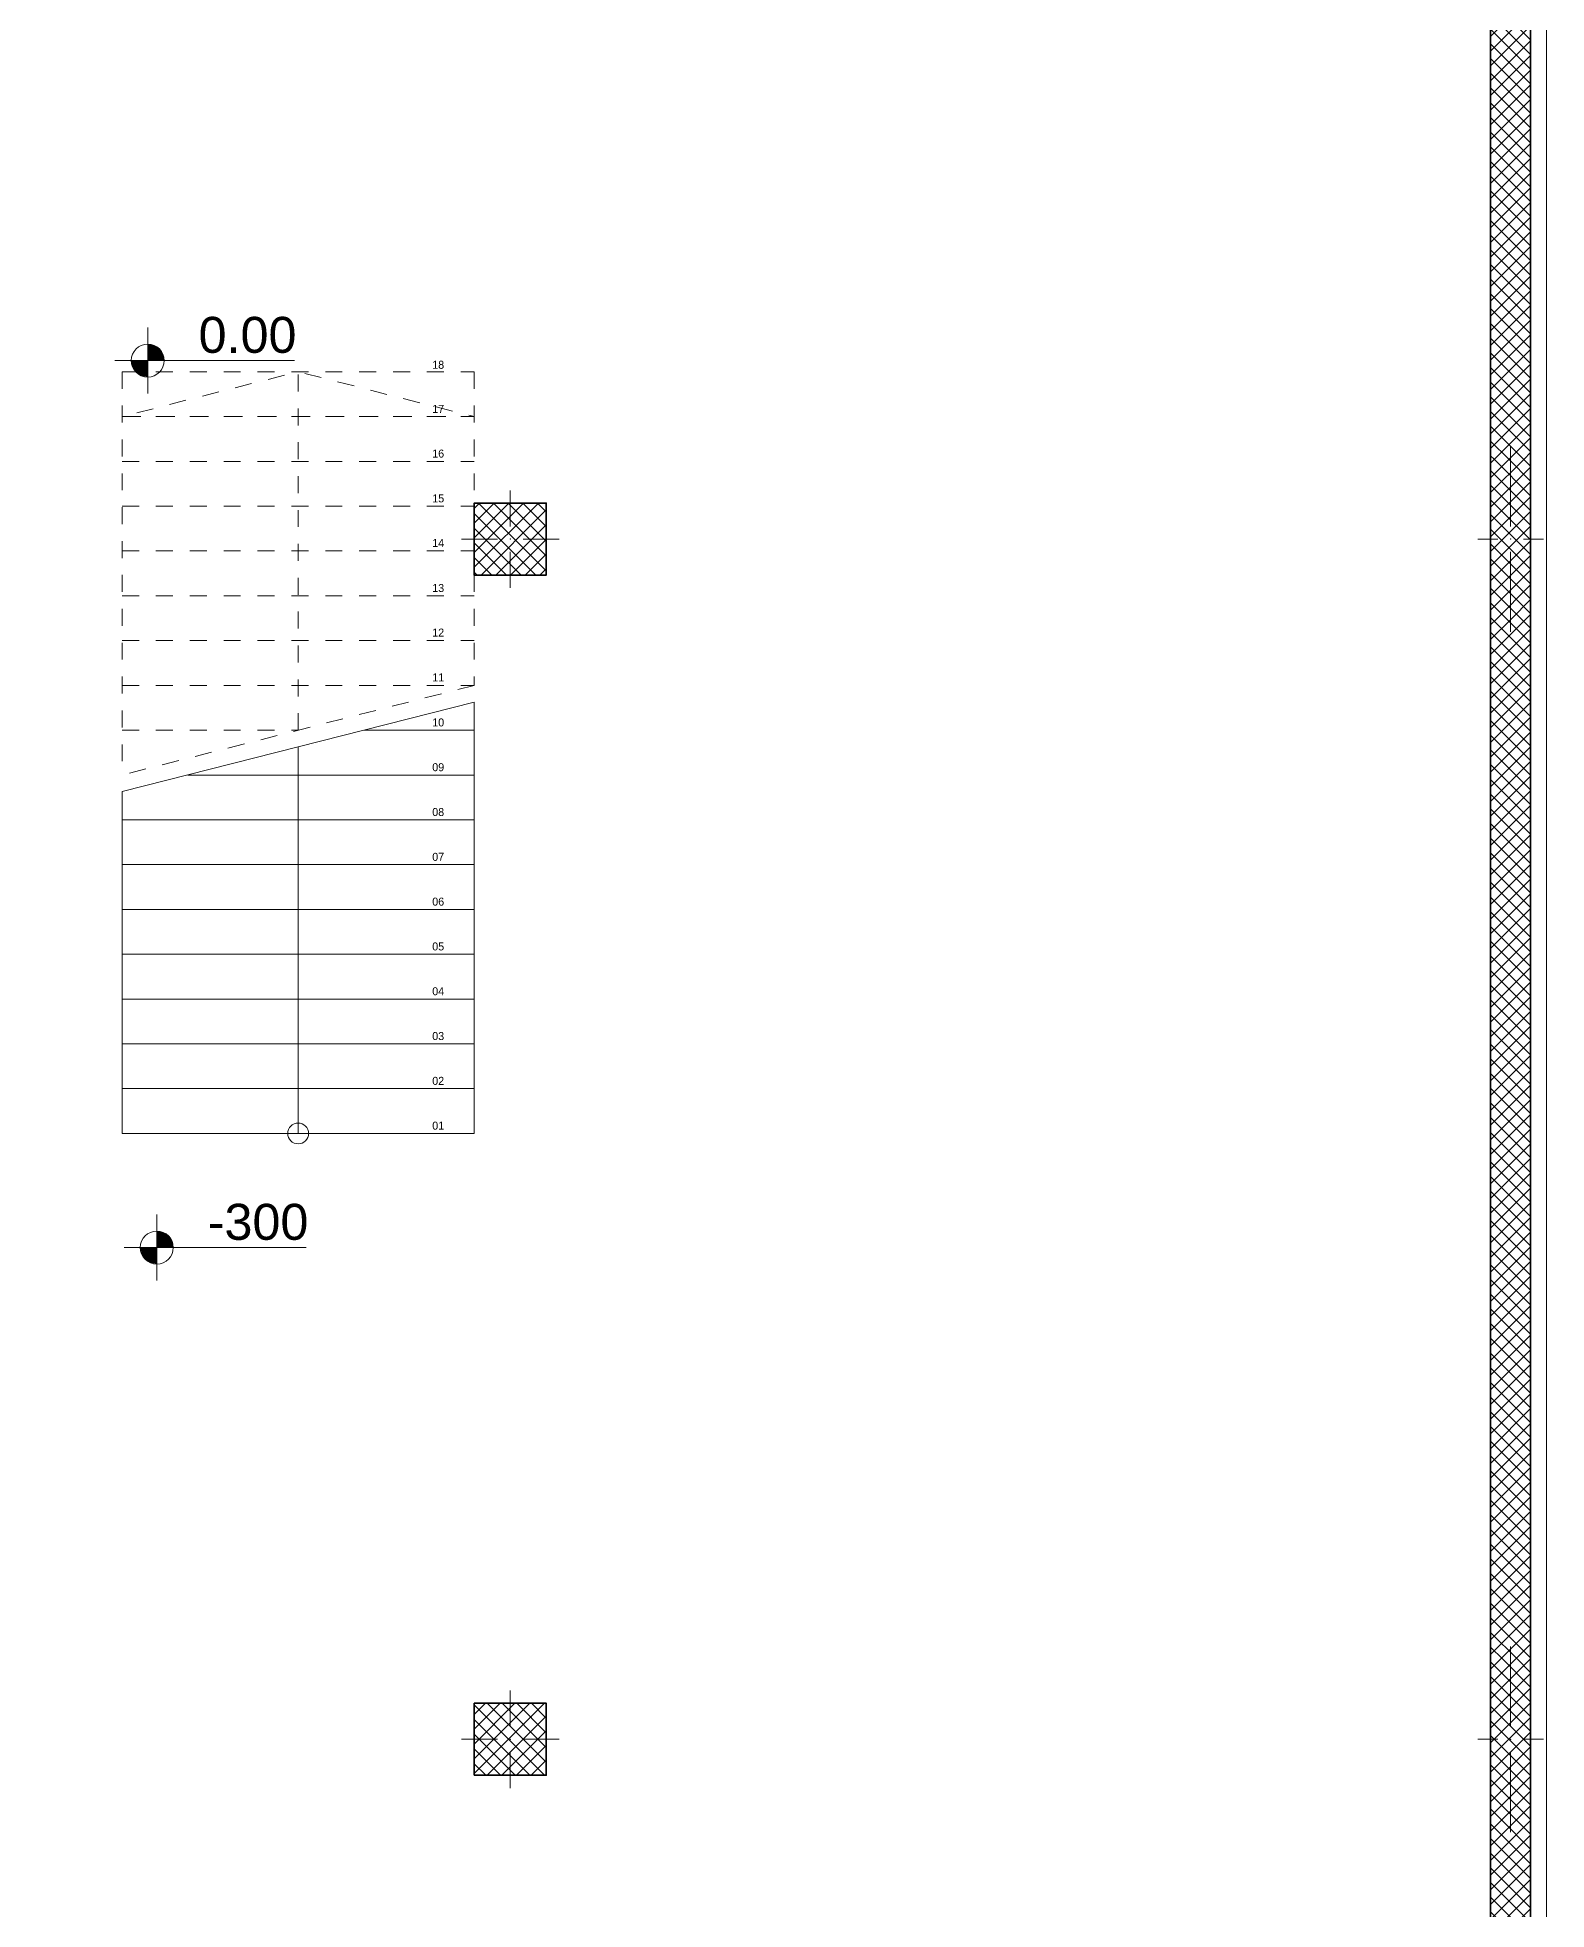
# Model space of a CAD drawing. Header units: millimetres. Extents: x -1659045 to -1497887, y -2983280 to -2858614.
# Drawn here: x -1581630 to -1572201, y -2909620 to -2897921 of the extents above; entities that cross this region are included whole.
import ezdxf

# ---------------------------------------------------------------- set-up
doc = ezdxf.new("R2010")
doc.units = ezdxf.units.MM
doc.header["$MEASUREMENT"] = 0
doc.linetypes.add('Dashed', pattern=[211.666667, 105.833333, -105.833333])
for name, color, linetype in [('A - Kuotat', 7, 'Continuous'), ('A - Muret', 7, 'Continuous'), ('A - Shtyllat', 7, 'Continuous'), ('Structural - Bearing', 7, 'Continuous')]:
    doc.layers.add(name, color=color, linetype=linetype)
for name, color, linetype, lineweight, true_color in [('A - Kuotat_Pen_No__176', 7, 'Continuous', 15, 0x93a0c6), ('A - Shtyllat_Pen_No__61', 7, 'Continuous', 20, 0x6a6a6a), ('A - Zone_Pen_No__102', 7, 'Continuous', 13, 0xcccccc), ('Drawing & Figure_Pen_No__81', 7, 'Continuous', 20, 0x6a6a6a), ('Structural - Bearing_Pen_No__82', 7, 'Continuous', 20, 0xaaaaaa)]:
    doc.layers.add(name, color=color, linetype=linetype, lineweight=lineweight, true_color=true_color)
for name, color, linetype, lineweight in [('A - Muret_Pen_No__101', 252, 'Continuous', 13), ('A - Muret_Pen_No__22', 8, 'Continuous', 35), ('A - Shtyllat_Pen_No__101', 252, 'Continuous', 13), ('A - Shtyllat_Pen_No__22', 8, 'Continuous', 35)]:
    doc.layers.add(name, color=color, linetype=linetype, lineweight=lineweight)
doc.styles.add('GENERATED_STYLE_1', font='arial.ttf')
doc.styles.add('GENERATED_STYLE_2', font='GOTHIC.TTF')
pattern_1 = [(45, (-3432101.99, -2046631.03), (-45.961939, 45.961939), []), (135, (-3432101.99, -2046631.03), (45.961939, 45.961939), [])]

# ---------------------------------------------------------------- blocks, each defined once
blk = doc.blocks.new('Slab_1', base_point=(-1591965, -2922510))
at = {"layer": 'Structural - Bearing_Pen_No__82', "color": 253, "linetype": 'Continuous', "lineweight": 20, "true_color": 0xaaaaaa, "flags": 128}
blk.add_lwpolyline([(-1591965, -2922510), (-1591619, -2922510), (-1591619, -2924710), (-1591619, -2927610), (-1586601, -2927610), (-1586601, -2926590), (-1572551, -2926590), (-1572551, -2927610), (-1572301, -2927610), (-1572301, -2896660), (-1572301, -2893681), (-1572301, -2890731), (-1579502, -2890731), (-1579502, -2891481), (-1581452, -2891481), (-1581452, -2893431), (-1591965, -2893431)], close=True, dxfattribs=at)
blk = doc.blocks.new('Slab_2', base_point=(-1592365, -2893031))
at = {"layer": 'Structural - Bearing_Pen_No__82', "color": 253, "linetype": 'Continuous', "lineweight": 20, "true_color": 0xaaaaaa, "flags": 128}
blk.add_lwpolyline([(-1592365, -2893031), (-1592365, -2922260), (-1592365, -2922910), (-1592019, -2922910), (-1592019, -2928010), (-1586201, -2928010), (-1586201, -2926990), (-1572951, -2926990), (-1572951, -2928010), (-1572201, -2928010), (-1572201, -2896660), (-1572201, -2893681), (-1572201, -2890331), (-1579902, -2890331), (-1579902, -2891081), (-1581852, -2891081), (-1581852, -2893031)], close=True, dxfattribs=at)
blk = doc.blocks.new('Wall_18', base_point=(-1572301, -2915556))
at = {"layer": 'A - Muret_Pen_No__101', "linetype": 'Continuous', "lineweight": 13}
h = blk.add_hatch(dxfattribs=at)
h.set_pattern_fill('Concrete_Block', color=252, style=0, pattern_type=2)
h.set_pattern_definition(pattern_1)
h.paths.add_polyline_path([(-1572301, -2915556), (-1572301, -2909056), (-1572551, -2909056), (-1572551, -2915556)])
at = {"layer": 'A - Muret_Pen_No__22', "color": 8, "linetype": 'Continuous', "lineweight": 35, "flags": 128}
for points in [[(-1572551, -2909056), (-1572551, -2915556)], [(-1572301, -2915556), (-1572301, -2909056)]]:
    blk.add_lwpolyline(points, dxfattribs=at)
blk = doc.blocks.new('Wall_19', base_point=(-1572301, -2908056))
at = {"layer": 'A - Muret_Pen_No__101', "linetype": 'Continuous', "lineweight": 13}
h = blk.add_hatch(dxfattribs=at)
h.set_pattern_fill('Concrete_Block', color=252, style=0, pattern_type=2)
h.set_pattern_definition(pattern_1)
h.paths.add_polyline_path([(-1572301, -2908056), (-1572301, -2901556), (-1572551, -2901556), (-1572551, -2908056)])
at = {"layer": 'A - Muret_Pen_No__22', "color": 8, "linetype": 'Continuous', "lineweight": 35, "flags": 128}
for points in [[(-1572551, -2901556), (-1572551, -2908056)], [(-1572301, -2908056), (-1572301, -2901556)]]:
    blk.add_lwpolyline(points, dxfattribs=at)
blk = doc.blocks.new('Wall_20', base_point=(-1572301, -2900556))
at = {"layer": 'A - Muret_Pen_No__101', "linetype": 'Continuous', "lineweight": 13}
h = blk.add_hatch(dxfattribs=at)
h.set_pattern_fill('Concrete_Block', color=252, style=0, pattern_type=2)
h.set_pattern_definition(pattern_1)
h.paths.add_polyline_path([(-1572301, -2900556), (-1572301, -2894281), (-1572551, -2894281), (-1572551, -2900556)])
at = {"layer": 'A - Muret_Pen_No__22', "color": 8, "linetype": 'Continuous', "lineweight": 35, "flags": 128}
for points in [[(-1572551, -2894281), (-1572551, -2900556)], [(-1572301, -2900556), (-1572301, -2894281)]]:
    blk.add_lwpolyline(points, dxfattribs=at)
blk = doc.blocks.new('Column_1', base_point=(-1578676, -2908556))
at = {"layer": 'A - Shtyllat_Pen_No__101', "linetype": 'Continuous', "lineweight": 13}
h = blk.add_hatch(dxfattribs=at)
h.set_pattern_fill('Concrete_Block', color=252, style=0, pattern_type=2)
h.set_pattern_definition(pattern_1)
h.paths.add_polyline_path([(-1578901, -2908781), (-1578451, -2908781), (-1578451, -2908331), (-1578901, -2908331)])
at = {"layer": 'A - Shtyllat_Pen_No__101', "color": 252, "linetype": 'Continuous', "lineweight": 13}
for p, q in [((-1578676, -2908476), (-1578676, -2908251)), ((-1578756, -2908556), (-1578981, -2908556)), ((-1578596, -2908556), (-1578371, -2908556)), ((-1578676, -2908636), (-1578676, -2908861))]:
    blk.add_line(p, q, dxfattribs=at)
blk.add_point((-1578676, -2908556), dxfattribs=at)
at = {"layer": 'A - Shtyllat_Pen_No__22', "color": 8, "linetype": 'Continuous', "lineweight": 35, "flags": 128}
blk.add_lwpolyline([(-1578901, -2908781), (-1578451, -2908781), (-1578451, -2908331), (-1578901, -2908331)], close=True, dxfattribs=at)
blk = doc.blocks.new('Column_11', base_point=(-1578676, -2901056))
at = {"layer": 'A - Shtyllat_Pen_No__101', "linetype": 'Continuous', "lineweight": 13}
h = blk.add_hatch(dxfattribs=at)
h.set_pattern_fill('Concrete_Block', color=252, style=0, pattern_type=2)
h.set_pattern_definition(pattern_1)
h.paths.add_polyline_path([(-1578901, -2901281), (-1578451, -2901281), (-1578451, -2900831), (-1578901, -2900831)])
at = {"layer": 'A - Shtyllat_Pen_No__101', "color": 252, "linetype": 'Continuous', "lineweight": 13}
for p, q in [((-1578676, -2900976), (-1578676, -2900751)), ((-1578756, -2901056), (-1578981, -2901056)), ((-1578596, -2901056), (-1578371, -2901056)), ((-1578676, -2901136), (-1578676, -2901361))]:
    blk.add_line(p, q, dxfattribs=at)
blk.add_point((-1578676, -2901056), dxfattribs=at)
at = {"layer": 'A - Shtyllat_Pen_No__22', "color": 8, "linetype": 'Continuous', "lineweight": 35, "flags": 128}
blk.add_lwpolyline([(-1578901, -2901281), (-1578451, -2901281), (-1578451, -2900831), (-1578901, -2900831)], close=True, dxfattribs=at)
blk = doc.blocks.new('Column_30', base_point=(-1572426, -2901056))
at = {"layer": 'A - Shtyllat_Pen_No__101', "linetype": 'Continuous', "lineweight": 13}
h = blk.add_hatch(dxfattribs=at)
h.set_pattern_fill('Concrete_Block', color=252, style=0, pattern_type=2)
h.set_pattern_definition(pattern_1)
h.paths.add_polyline_path([(-1572551, -2901556), (-1572301, -2901556), (-1572301, -2900556), (-1572551, -2900556)])
at = {"layer": 'A - Shtyllat_Pen_No__101', "color": 252, "linetype": 'Continuous', "lineweight": 13}
for p, q in [((-1572426, -2900976), (-1572426, -2900476)), ((-1572506, -2901056), (-1572631, -2901056)), ((-1572346, -2901056), (-1572221, -2901056)), ((-1572426, -2901136), (-1572426, -2901636))]:
    blk.add_line(p, q, dxfattribs=at)
blk.add_point((-1572426, -2901056), dxfattribs=at)
at = {"layer": 'A - Shtyllat_Pen_No__22', "color": 8, "linetype": 'Continuous', "lineweight": 35, "flags": 128}
for points in [[(-1572551, -2900556), (-1572551, -2901556)], [(-1572301, -2901556), (-1572301, -2900556)]]:
    blk.add_lwpolyline(points, dxfattribs=at)
blk = doc.blocks.new('Column_32', base_point=(-1572426, -2908556))
at = {"layer": 'A - Shtyllat_Pen_No__101', "linetype": 'Continuous', "lineweight": 13}
h = blk.add_hatch(dxfattribs=at)
h.set_pattern_fill('Concrete_Block', color=252, style=0, pattern_type=2)
h.set_pattern_definition(pattern_1)
h.paths.add_polyline_path([(-1572551, -2909056), (-1572301, -2909056), (-1572301, -2908056), (-1572551, -2908056)])
at = {"layer": 'A - Shtyllat_Pen_No__101', "color": 252, "linetype": 'Continuous', "lineweight": 13}
for p, q in [((-1572426, -2908476), (-1572426, -2907976)), ((-1572506, -2908556), (-1572631, -2908556)), ((-1572346, -2908556), (-1572221, -2908556)), ((-1572426, -2908636), (-1572426, -2909136))]:
    blk.add_line(p, q, dxfattribs=at)
blk.add_point((-1572426, -2908556), dxfattribs=at)
at = {"layer": 'A - Shtyllat_Pen_No__22', "color": 8, "linetype": 'Continuous', "lineweight": 35, "flags": 128}
for points in [[(-1572551, -2908056), (-1572551, -2909056)], [(-1572301, -2909056), (-1572301, -2908056)]]:
    blk.add_lwpolyline(points, dxfattribs=at)
blk = doc.blocks.new('Level Dimension_2', base_point=(-1580884, -2905483))
at = {"layer": 'A - Kuotat_Pen_No__176', "linetype": 'Continuous', "lineweight": 15, "true_color": 0x93a0c6}
for points in [[(-1580884, -2905483), (-1580781, -2905483), (-1580789, -2905443), (-1580811, -2905410), (-1580844, -2905388), (-1580884, -2905380)], [(-1580884, -2905483), (-1580986, -2905483), (-1580978, -2905522), (-1580956, -2905555), (-1580923, -2905578), (-1580884, -2905585)]]:
    blk.add_hatch(color=253, dxfattribs=at).paths.add_polyline_path(points)
at = {"layer": 'A - Kuotat_Pen_No__176', "color": 253, "linetype": 'Continuous', "lineweight": 15, "true_color": 0x93a0c6}
for p, q in [((-1580884, -2905688), (-1580884, -2905277)), ((-1581089, -2905483), (-1579950, -2905483))]:
    blk.add_line(p, q, dxfattribs=at)
blk.add_circle((-1580884, -2905483), 103, dxfattribs=at)
at = {"layer": 'A - Kuotat_Pen_No__176', "color": 253, "lineweight": 15, "true_color": 0x93a0c6, "insert": (-1580566, -2905438), "char_height": 225, "attachment_point": 7, "style": 'GENERATED_STYLE_1'}
blk.add_mtext('\\A1;{\\pql;\\fArial|b0|i0|c0|p34;-300}', dxfattribs=at)
blk = doc.blocks.new('Level Dimension_4', base_point=(-1580941, -2899940))
at = {"layer": 'A - Kuotat_Pen_No__176', "linetype": 'Continuous', "lineweight": 15, "true_color": 0x93a0c6}
for points in [[(-1580941, -2899940), (-1581044, -2899940), (-1581036, -2899979), (-1581014, -2900012), (-1580980, -2900035), (-1580941, -2900042)], [(-1580941, -2899940), (-1580838, -2899940), (-1580846, -2899900), (-1580868, -2899867), (-1580902, -2899845), (-1580941, -2899837)]]:
    blk.add_hatch(color=253, dxfattribs=at).paths.add_polyline_path(points)
at = {"layer": 'A - Kuotat_Pen_No__176', "color": 253, "linetype": 'Continuous', "lineweight": 15, "true_color": 0x93a0c6}
for p, q in [((-1580941, -2900145), (-1580941, -2899734)), ((-1581146, -2899940), (-1580024, -2899940))]:
    blk.add_line(p, q, dxfattribs=at)
blk.add_circle((-1580941, -2899940), 103, dxfattribs=at)
at = {"layer": 'A - Kuotat_Pen_No__176', "color": 253, "lineweight": 15, "true_color": 0x93a0c6, "insert": (-1580623, -2899895), "char_height": 225, "attachment_point": 7, "style": 'GENERATED_STYLE_1'}
blk.add_mtext('\\A1;{\\pql;\\fArial|b0|i0|c0|p34;0.00}', dxfattribs=at)

msp = doc.modelspace()

# ---------------------------------------------------------------- linework, layer by layer
at = {"layer": 'A - Shtyllat_Pen_No__61', "color": 251, "linetype": 'Dashed', "lineweight": 20, "true_color": 0x6a6a6a}
for p, q in [((-1581101, -2900010), (-1581101, -2902530)), ((-1581101, -2900010), (-1578901, -2900010)), ((-1578901, -2900010), (-1578901, -2901970)), ((-1581101, -2900290), (-1578901, -2900290)), ((-1581101, -2900570), (-1578901, -2900570)), ((-1581101, -2900850), (-1578901, -2900850)), ((-1581101, -2901130), (-1578901, -2901130)), ((-1581101, -2901410), (-1578901, -2901410)), ((-1581101, -2901690), (-1578901, -2901690)), ((-1581101, -2901970), (-1578901, -2901970)), ((-1581101, -2902250), (-1580001, -2902250))]:
    msp.add_line(p, q, dxfattribs=at)
at = {"layer": 'A - Shtyllat_Pen_No__61', "color": 251, "linetype": 'Continuous', "lineweight": 20, "true_color": 0x6a6a6a}
for p, q in [((-1578901, -2902074), (-1578901, -2904770)), ((-1579590, -2902250), (-1578901, -2902250)), ((-1580690, -2902530), (-1578901, -2902530)), ((-1581101, -2902634), (-1581101, -2904770)), ((-1581101, -2902810), (-1578901, -2902810)), ((-1581101, -2903090), (-1578901, -2903090)), ((-1581101, -2903370), (-1578901, -2903370)), ((-1581101, -2903650), (-1578901, -2903650)), ((-1581101, -2903930), (-1578901, -2903930)), ((-1581101, -2904210), (-1578901, -2904210)), ((-1581101, -2904490), (-1578901, -2904490)), ((-1581101, -2904770), (-1578901, -2904770))]:
    msp.add_line(p, q, dxfattribs=at)
at = {"layer": 'A - Shtyllat_Pen_No__61', "color": 251, "linetype": 'Dashed', "lineweight": 20, "true_color": 0x6a6a6a, "flags": 128}
for points in [[(-1580001, -2902250), (-1580001, -2900010), (-1581101, -2900290), (-1578901, -2900290), (-1580001, -2900010)], [(-1578901, -2901970), (-1581101, -2902530)]]:
    msp.add_lwpolyline(points, dxfattribs=at)
at = {"layer": 'A - Shtyllat_Pen_No__61', "color": 251, "linetype": 'Continuous', "lineweight": 20, "true_color": 0x6a6a6a, "flags": 128}
for points in [[(-1578901, -2902074), (-1581101, -2902634)], [(-1580001, -2904770), (-1580001, -2902354)]]:
    msp.add_lwpolyline(points, dxfattribs=at)
at = {"layer": 'A - Shtyllat_Pen_No__61', "color": 251, "linetype": 'Continuous', "lineweight": 20, "true_color": 0x6a6a6a}
msp.add_circle((-1580001, -2904770), 65, dxfattribs=at)
at = {"layer": 'A - Zone_Pen_No__102', "color": 254, "linetype": 'Continuous', "lineweight": 13, "true_color": 0xcccccc, "flags": 128}
msp.add_lwpolyline([(-1572536, -2913481), (-1572552, -2908781), (-1572551, -2908781), (-1572551, -2908331), (-1572551, -2893681), (-1581101, -2893681), (-1581101, -2897431), (-1591715, -2897431), (-1591715, -2900831), (-1591715, -2901281), (-1591715, -2908331), (-1591715, -2908781), (-1591715, -2915831)], dxfattribs=at)

# ---------------------------------------------------------------- block references
at = {"layer": 'A - Kuotat', "color": 253, "lineweight": 15, "true_color": 0x93a0c6}
for name, p in [('Level Dimension_4', (-1580941, -2899940)), ('Level Dimension_2', (-1580884, -2905483))]:
    msp.add_blockref(name, p, dxfattribs=at)
at = {"layer": 'A - Muret', "color": 8, "lineweight": 35}
for name, p in [('Wall_20', (-1572301, -2900556)), ('Wall_19', (-1572301, -2908056)), ('Wall_18', (-1572301, -2915556))]:
    msp.add_blockref(name, p, dxfattribs=at)
at = {"layer": 'A - Shtyllat', "color": 8, "lineweight": 35}
for name, p in [('Column_30', (-1572426, -2901056)), ('Column_11', (-1578676, -2901056)), ('Column_32', (-1572426, -2908556)), ('Column_1', (-1578676, -2908556))]:
    msp.add_blockref(name, p, dxfattribs=at)
at = {"layer": 'Structural - Bearing', "color": 253, "linetype": 'Continuous', "lineweight": 20, "true_color": 0xaaaaaa}
for name, p in [('Slab_2', (-1592365, -2893031)), ('Slab_1', (-1591965, -2922510))]:
    msp.add_blockref(name, p, dxfattribs=at)

# ---------------------------------------------------------------- texts
at = {"layer": 'Drawing & Figure_Pen_No__81', "color": 251, "linetype": 'Continuous', "lineweight": 20, "true_color": 0x6a6a6a, "char_height": 50, "attachment_point": 8, "style": 'GENERATED_STYLE_2'}
for s, insert in [('\\A1;{\\pqc;\\fCentury Gothic|b0|i0|c0|p34;1\\fCentury Gothic|b0|i0|c0|p34;8}', (-1579126, -2899992)), ('\\A1;{\\pqc;\\fCentury Gothic|b0|i0|c0|p34;1\\fCentury Gothic|b0|i0|c0|p34;7}', (-1579126, -2900267)), ('\\A1;{\\pqc;\\fCentury Gothic|b0|i0|c0|p34;1\\fCentury Gothic|b0|i0|c0|p34;6}', (-1579126, -2900547)), ('\\A1;{\\pqc;\\fCentury Gothic|b0|i0|c0|p34;1\\fCentury Gothic|b0|i0|c0|p34;5}', (-1579126, -2900827)), ('\\A1;{\\pqc;\\fCentury Gothic|b0|i0|c0|p34;1\\fCentury Gothic|b0|i0|c0|p34;4}', (-1579126, -2901105)), ('\\A1;{\\pqc;\\fCentury Gothic|b0|i0|c0|p34;1\\fCentury Gothic|b0|i0|c0|p34;3}', (-1579126, -2901387)), ('\\A1;{\\pqc;\\fCentury Gothic|b0|i0|c0|p34;1\\fCentury Gothic|b0|i0|c0|p34;2}', (-1579126, -2901665)), ('\\A1;{\\pqc;\\fCentury Gothic|b0|i0|c0|p34;1\\fCentury Gothic|b0|i0|c0|p34;1}', (-1579126, -2901945)), ('\\A1;{\\pqc;\\fCentury Gothic|b0|i0|c0|p34;10}', (-1579126, -2902227)), ('\\A1;{\\pqc;\\fCentury Gothic|b0|i0|c0|p34;0\\fCentury Gothic|b0|i0|c0|p34;9}', (-1579126, -2902507)), ('\\A1;{\\pqc;\\fCentury Gothic|b0|i0|c0|p34;0\\fCentury Gothic|b0|i0|c0|p34;8}', (-1579126, -2902787)), ('\\A1;{\\pqc;\\fCentury Gothic|b0|i0|c0|p34;0\\fCentury Gothic|b0|i0|c0|p34;7}', (-1579126, -2903067)), ('\\A1;{\\pqc;\\fCentury Gothic|b0|i0|c0|p34;0\\fCentury Gothic|b0|i0|c0|p34;6}', (-1579126, -2903347)), ('\\A1;{\\pqc;\\fCentury Gothic|b0|i0|c0|p34;0\\fCentury Gothic|b0|i0|c0|p34;5}', (-1579126, -2903627)), ('\\A1;{\\pqc;\\fCentury Gothic|b0|i0|c0|p34;0\\fCentury Gothic|b0|i0|c0|p34;4}', (-1579126, -2903907)), ('\\A1;{\\pqc;\\fCentury Gothic|b0|i0|c0|p34;0\\fCentury Gothic|b0|i0|c0|p34;3}', (-1579126, -2904187)), ('\\A1;{\\pqc;\\fCentury Gothic|b0|i0|c0|p34;0\\fCentury Gothic|b0|i0|c0|p34;2}', (-1579126, -2904467)), ('\\A1;{\\pqc;\\fCentury Gothic|b0|i0|c0|p34;01}', (-1579126, -2904747))]:
    msp.add_mtext(s, dxfattribs=dict(at, insert=insert))

doc.saveas('drawing.dxf')
